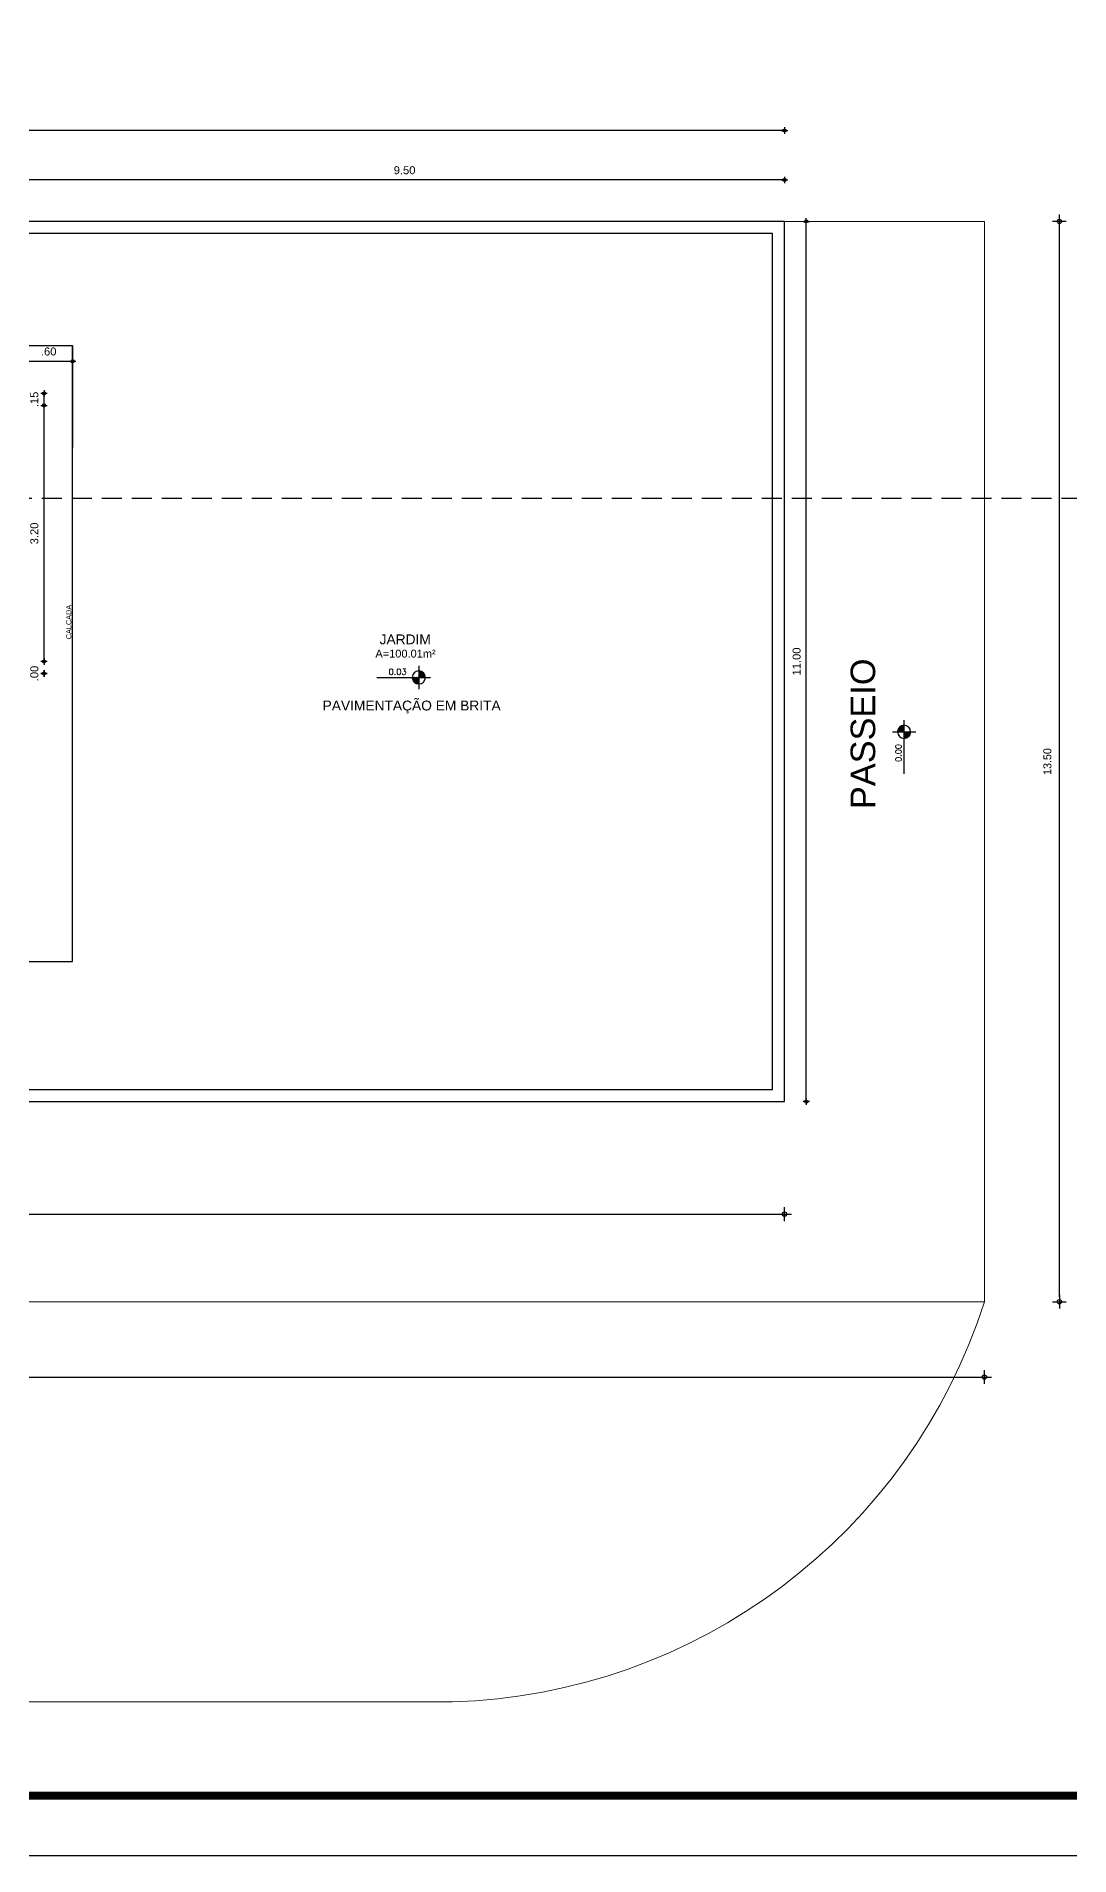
# Model space of a CAD drawing. Header units: millimetres. Extents: x 2426 to 2585, y 1215 to 1309.
# Drawn here: x 2452.65 to 2465.57, y 1264.55 to 1287.28 of the extents above; entities that cross this region are included whole.
import ezdxf

# ---------------------------------------------------------------- set-up
doc = ezdxf.new("R2010")
doc.units = ezdxf.units.MM
doc.linetypes.add('HIDDEN', pattern=[0.375, 0.25, -0.125])
for name, color, linetype in [('02', 2, 'Continuous'), ('A-PEN-B', 5, 'Continuous'), ('A-PEN-M', 6, 'Continuous'), ('COTAS', 7, 'Continuous'), ('TEXTO0', 7, 'Continuous'), ('TEXTO2', 3, 'Continuous'), ('TXT_0', 7, 'Continuous')]:
    doc.layers.add(name, color=color, linetype=linetype)
doc.styles.add('ADITIVOCAD', font='ROMANS.shx')
doc.styles.add('CARIMBO_DADOS', font='arial.ttf', dxfattribs={"height": 0.1})
doc.styles.add('SANSSERIF', font='sas_____.pfb', dxfattribs={"height": 1})
doc.dimstyles.new('COTAS_EXTERNAS', dxfattribs={"dimtxt": 0.1, "dimasz": 0.01, "dimexe": 0, "dimexo": 0, "dimgap": 0.07, "dimtad": 1, "dimzin": 5, "dimdsep": 46, "dimtxsty": 'CARIMBO_DADOS', "dimblk1": 'CIRCULOS', "dimblk2": 'CIRCULOS', "dimsah": 1, "dimcen": 0, "dimse1": 1, "dimse2": 1, "dimclrd": 8, "dimclre": 8, "dimclrt": 230, "dimadec": 0, "dimazin": 0, "dimtfac": 100, "dimtix": 1, "dimtmove": 2, "dimatfit": 3, "dimldrblk": 'CIRCULOS', "dimfxl": 0, "dimtolj": 1, "dimtzin": 5, "dimarcsym": 0})
doc.dimstyles.new('ESCALA50', dxfattribs={"dimtxt": 0.1, "dimasz": 0.06, "dimexe": 0.18, "dimexo": 0.06, "dimgap": 0.1, "dimtad": 1, "dimzin": 4, "dimdsep": 46, "dimtxsty": 'Standard', "dimblk1": 'BOLA', "dimblk2": 'BOLA', "dimsah": 1, "dimcen": -0.06, "dimse1": 1, "dimse2": 1, "dimclrd": 7, "dimclrt": 3, "dimadec": 0, "dimazin": 0, "dimtfac": 1, "dimtix": 1, "dimtmove": 0, "dimatfit": 3, "dimldrblk": 'BOLA', "dimfxl": 0, "dimtolj": 1, "dimtzin": 4, "dimarcsym": 0})

# ---------------------------------------------------------------- blocks, each defined once
blk = doc.blocks.new('CIRCULOS')
at = {"layer": 'A-PEN-M'}
for p, q in [((-4, 0), (4, 0)), ((0, 4), (0, -4))]:
    blk.add_line(p, q, dxfattribs=at)
for radius in [2, 1]:
    blk.add_circle((0, 0), radius, dxfattribs=at)
blk = doc.blocks.new('*D152')
at = {"layer": 'A-PEN-B', "color": 8, "lineweight": -2, "transparency": 16777216}
blk.add_line((2452.744, 1279.48), (2452.744, 1282.66), dxfattribs=at)
at = {"layer": 'Defpoints', "color": 0, "transparency": 16777216}
for p in [(2452.171, 1282.67), (2452.744, 1282.67), (2452.171, 1279.47)]:
    blk.add_point(p, dxfattribs=at)
at = {"layer": 'A-PEN-B', "color": 8, "lineweight": -2, "transparency": 16777216, "xscale": 0.01, "yscale": 0.01, "zscale": 0.01}
for p, rotation in [((2452.744, 1282.67), 90), ((2452.744, 1279.47), 270)]:
    blk.add_blockref('CIRCULOS', p, dxfattribs=dict(at, rotation=rotation))
at = {"layer": 'A-PEN-B', "color": 230, "transparency": 16777216, "insert": (2452.623, 1281.07), "char_height": 0.1, "attachment_point": 5, "rotation": 90, "style": 'CARIMBO_DADOS'}
blk.add_mtext('\\A1;3.20', dxfattribs=at)
blk = doc.blocks.new('*D153')
at = {"layer": 'A-PEN-B', "color": 8, "lineweight": -2, "transparency": 16777216}
blk.add_line((2462.275, 1273.98), (2462.275, 1284.96), dxfattribs=at)
at = {"layer": 'Defpoints', "color": 0, "transparency": 16777216}
for p in [(2460.731, 1284.97), (2462.275, 1284.97), (2460.731, 1273.97)]:
    blk.add_point(p, dxfattribs=at)
at = {"layer": 'A-PEN-B', "color": 8, "lineweight": -2, "transparency": 16777216, "xscale": 0.01, "yscale": 0.01, "zscale": 0.01}
for p, rotation in [((2462.275, 1284.97), 90), ((2462.275, 1273.97), 270)]:
    blk.add_blockref('CIRCULOS', p, dxfattribs=dict(at, rotation=rotation))
at = {"layer": 'A-PEN-B', "color": 230, "transparency": 16777216, "insert": (2462.154, 1279.47), "char_height": 0.1, "attachment_point": 5, "rotation": 90, "style": 'CARIMBO_DADOS'}
blk.add_mtext('\\A1;11.00', dxfattribs=at)
blk = doc.blocks.new('*D240')
at = {"layer": 'A-PEN-B', "color": 8, "lineweight": -2, "transparency": 16777216}
blk.add_line((2461.992, 1286.105), (2432.012, 1286.105), dxfattribs=at)
at = {"layer": 'Defpoints', "color": 0, "transparency": 16777216}
for p in [(2432.002, 1286.105), (2432.002, 1284.97), (2462.002, 1284.97)]:
    blk.add_point(p, dxfattribs=at)
at = {"layer": 'A-PEN-B', "color": 8, "lineweight": -2, "transparency": 16777216, "xscale": 0.01, "yscale": 0.01, "zscale": 0.01, "rotation": 180}
blk.add_blockref('CIRCULOS', (2432.002, 1286.105), dxfattribs=at)
at = {"layer": 'A-PEN-B', "color": 8, "lineweight": -2, "transparency": 16777216, "xscale": 0.01, "yscale": 0.01, "zscale": 0.01}
blk.add_blockref('CIRCULOS', (2462.002, 1286.105), dxfattribs=at)
at = {"layer": 'A-PEN-B', "color": 230, "transparency": 16777216, "insert": (2447.002, 1286.226), "char_height": 0.1, "attachment_point": 5, "style": 'CARIMBO_DADOS'}
blk.add_mtext('\\A1;30.00', dxfattribs=at)
blk = doc.blocks.new('*D158')
at = {"layer": 'A-PEN-M', "color": 8, "lineweight": -2, "transparency": 16777216}
blk.add_line((2461.992, 1285.487), (2452.512, 1285.487), dxfattribs=at)
at = {"layer": 'Defpoints', "color": 0, "transparency": 16777216}
for p in [(2452.502, 1285.487), (2462.002, 1284.97), (2452.502, 1279.996)]:
    blk.add_point(p, dxfattribs=at)
at = {"layer": 'A-PEN-M', "color": 8, "lineweight": -2, "transparency": 16777216, "xscale": 0.01, "yscale": 0.01, "zscale": 0.01, "rotation": 180}
blk.add_blockref('CIRCULOS', (2452.502, 1285.487), dxfattribs=at)
at = {"layer": 'A-PEN-M', "color": 8, "lineweight": -2, "transparency": 16777216, "xscale": 0.01, "yscale": 0.01, "zscale": 0.01}
blk.add_blockref('CIRCULOS', (2462.002, 1285.487), dxfattribs=at)
at = {"layer": 'A-PEN-M', "color": 230, "transparency": 16777216, "insert": (2457.252, 1285.608), "char_height": 0.1, "attachment_point": 5, "style": 'CARIMBO_DADOS'}
blk.add_mtext('\\A1;9.50', dxfattribs=at)
blk = doc.blocks.new('*D160')
at = {"layer": 'A-PEN-M', "color": 8, "lineweight": -2, "ltscale": 0.25, "transparency": 16777216}
for p, q in [((2452.744, 1282.83), (2452.744, 1282.84)), ((2452.744, 1282.67), (2452.744, 1282.82)), ((2452.744, 1282.66), (2452.744, 1282.65))]:
    blk.add_line(p, q, dxfattribs=at)
at = {"layer": 'Defpoints', "color": 0, "ltscale": 0.25, "transparency": 16777216}
for p in [(2452.171, 1282.82), (2452.744, 1282.82), (2452.171, 1282.67)]:
    blk.add_point(p, dxfattribs=at)
at = {"layer": 'A-PEN-M', "color": 8, "lineweight": -2, "ltscale": 0.25, "transparency": 16777216, "xscale": 0.01, "yscale": 0.01, "zscale": 0.01}
for p, rotation in [((2452.744, 1282.82), 270), ((2452.744, 1282.67), 90)]:
    blk.add_blockref('CIRCULOS', p, dxfattribs=dict(at, rotation=rotation))
at = {"layer": 'A-PEN-M', "color": 230, "ltscale": 0.25, "transparency": 16777216, "insert": (2452.623, 1282.745), "char_height": 0.1, "attachment_point": 5, "rotation": 90, "style": 'CARIMBO_DADOS'}
blk.add_mtext('\\A1;.15', dxfattribs=at)
blk = doc.blocks.new('Adc_nivelpl')
h = blk.add_hatch()
h.set_pattern_fill('_U', color=256, scale=0.005, angle=45, style=0, double=1)
h.set_pattern_definition([(45, (-5.8772514, -3.5161936), (-0.003535534, 0.003535534), []), (135, (-5.8772514, -3.5161936), (-0.003535534, -0.003535534), [])])
h.paths.add_polyline_path([(0.195, -0.087, 0.414214), (0.087, -0.195), (0.195, -0.195)])
h.paths.add_polyline_path([(0.195, -0.195), (0.195, -0.304, 0.414214), (0.304, -0.195)])
for p, q in [((0.195, 0), (0.195, -0.391)), ((0.896, -0.195), (0, -0.195))]:
    blk.add_line(p, q)
blk.add_circle((0.195, -0.195), 0.109)
at = {"flags": 8}
blk.add_attdef('NIVEL', (0.364, -0.15), '', height=0.1, dxfattribs=at)
blk = doc.blocks.new('*D171')
at = {"layer": 'A-PEN-M', "color": 8, "lineweight": -2, "ltscale": 0.25, "transparency": 16777216}
blk.add_line((2452.512, 1283.222), (2453.092, 1283.222), dxfattribs=at)
at = {"layer": 'Defpoints', "color": 0, "ltscale": 0.25, "transparency": 16777216}
for p in [(2453.102, 1283.222), (2453.102, 1282.829), (2452.502, 1282.229)]:
    blk.add_point(p, dxfattribs=at)
at = {"layer": 'A-PEN-M', "color": 8, "lineweight": -2, "ltscale": 0.25, "transparency": 16777216, "xscale": 0.01, "yscale": 0.01, "zscale": 0.01, "rotation": 180}
blk.add_blockref('CIRCULOS', (2452.502, 1283.222), dxfattribs=at)
at = {"layer": 'A-PEN-M', "color": 8, "lineweight": -2, "ltscale": 0.25, "transparency": 16777216, "xscale": 0.01, "yscale": 0.01, "zscale": 0.01}
blk.add_blockref('CIRCULOS', (2453.102, 1283.222), dxfattribs=at)
at = {"layer": 'A-PEN-M', "color": 230, "ltscale": 0.25, "transparency": 16777216, "insert": (2452.802, 1283.343), "char_height": 0.1, "attachment_point": 5, "style": 'CARIMBO_DADOS'}
blk.add_mtext('\\A1;.60', dxfattribs=at)
blk = doc.blocks.new('BOLA')
for p, q in [((-1.44, 0), (1.44, 0)), ((0, -1.44), (0, 1.44))]:
    blk.add_line(p, q)
blk.add_circle((0, 0), 0.452)
blk = doc.blocks.new('*D260')
at = {"layer": 'COTAS', "color": 7, "lineweight": -2, "transparency": 16777216}
blk.add_line((2465.439, 1271.53), (2465.439, 1284.91), dxfattribs=at)
at = {"layer": 'Defpoints', "color": 0, "transparency": 16777216}
for p in [(2464.502, 1284.97), (2465.439, 1284.97), (2464.502, 1271.47)]:
    blk.add_point(p, dxfattribs=at)
at = {"layer": 'COTAS', "color": 7, "lineweight": -2, "transparency": 16777216, "xscale": 0.06, "yscale": 0.06, "zscale": 0.06}
for p, rotation in [((2465.439, 1284.97), 90), ((2465.439, 1271.47), 270)]:
    blk.add_blockref('BOLA', p, dxfattribs=dict(at, rotation=rotation))
at = {"layer": 'COTAS', "color": 3, "lineweight": 30, "transparency": 16777216, "insert": (2465.289, 1278.22), "char_height": 0.1, "attachment_point": 5, "rotation": 90}
blk.add_mtext('\\A1;13.50', dxfattribs=at)
blk = doc.blocks.new('*D261')
at = {"layer": 'COTAS', "color": 7, "lineweight": -2, "transparency": 16777216}
blk.add_line((2432.062, 1272.564), (2461.942, 1272.564), dxfattribs=at)
at = {"layer": 'Defpoints', "color": 0, "transparency": 16777216}
for p in [(2462.002, 1273.97), (2432.002, 1272.446), (2462.002, 1272.564)]:
    blk.add_point(p, dxfattribs=at)
at = {"layer": 'COTAS', "color": 7, "lineweight": -2, "transparency": 16777216, "xscale": 0.06, "yscale": 0.06, "zscale": 0.06, "rotation": 180}
blk.add_blockref('BOLA', (2432.002, 1272.564), dxfattribs=at)
at = {"layer": 'COTAS', "color": 7, "lineweight": -2, "transparency": 16777216, "xscale": 0.06, "yscale": 0.06, "zscale": 0.06}
blk.add_blockref('BOLA', (2462.002, 1272.564), dxfattribs=at)
at = {"layer": 'COTAS', "color": 3, "lineweight": 30, "transparency": 16777216, "insert": (2447.002, 1272.714), "char_height": 0.1, "attachment_point": 5}
blk.add_mtext('\\A1;30.00', dxfattribs=at)
blk = doc.blocks.new('*D262')
at = {"layer": 'COTAS', "color": 7, "lineweight": -2, "transparency": 16777216}
blk.add_line((2432.062, 1270.529), (2464.442, 1270.529), dxfattribs=at)
at = {"layer": 'Defpoints', "color": 0, "transparency": 16777216}
for p in [(2432.002, 1271.47), (2464.502, 1271.47), (2464.502, 1270.529)]:
    blk.add_point(p, dxfattribs=at)
at = {"layer": 'COTAS', "color": 7, "lineweight": -2, "transparency": 16777216, "xscale": 0.06, "yscale": 0.06, "zscale": 0.06, "rotation": 180}
blk.add_blockref('BOLA', (2432.002, 1270.529), dxfattribs=at)
at = {"layer": 'COTAS', "color": 7, "lineweight": -2, "transparency": 16777216, "xscale": 0.06, "yscale": 0.06, "zscale": 0.06}
blk.add_blockref('BOLA', (2464.502, 1270.529), dxfattribs=at)
at = {"layer": 'COTAS', "color": 3, "lineweight": 30, "transparency": 16777216, "insert": (2448.252, 1270.679), "char_height": 0.1, "attachment_point": 5}
blk.add_mtext('\\A1;32.50', dxfattribs=at)
blk = doc.blocks.new('*D207')
at = {"layer": 'A-PEN-B', "color": 8, "lineweight": -2, "ltscale": 0.25, "transparency": 16777216}
for p, q in [((2452.744, 1279.33), (2452.744, 1279.34)), ((2452.744, 1279.31), (2452.744, 1279.3))]:
    blk.add_line(p, q, dxfattribs=at)
at = {"layer": 'Defpoints', "color": 0, "ltscale": 0.25, "transparency": 16777216}
for p in [(2452.502, 1279.32), (2452.502, 1279.32), (2452.744, 1279.32)]:
    blk.add_point(p, dxfattribs=at)
at = {"layer": 'A-PEN-B', "color": 8, "lineweight": -2, "ltscale": 0.25, "transparency": 16777216, "xscale": 0.01, "yscale": 0.01, "zscale": 0.01}
for rotation in [90, 270]:
    blk.add_blockref('CIRCULOS', (2452.744, 1279.32), dxfattribs=dict(at, rotation=rotation))
at = {"layer": 'A-PEN-B', "color": 230, "ltscale": 0.25, "transparency": 16777216, "insert": (2452.623, 1279.32), "char_height": 0.1, "attachment_point": 5, "rotation": 90, "style": 'CARIMBO_DADOS'}
blk.add_mtext('\\A1;.00', dxfattribs=at)

msp = doc.modelspace()

# ---------------------------------------------------------------- linework, layer by layer
at = {"layer": '02', "color": 0, "lineweight": 5}
for p, q in [((2464.502, 1284.97), (2462.002, 1284.97)), ((2464.502, 1271.47), (2464.502, 1284.97)), ((2446.002, 1271.47), (2464.502, 1271.47)), ((2446.002, 1266.47), (2457.852, 1266.47))]:
    msp.add_line(p, q, dxfattribs=at)
at = {"layer": '02', "color": 0, "linetype": 'HIDDEN', "lineweight": 30}
msp.add_line((2466.092, 1281.508), (2444.277, 1281.508), dxfattribs=at)
at = {"layer": '02', "color": 0, "lineweight": 5}
msp.add_arc((2457.643, 1273.67), 7.203, 271.6616, 342.216, dxfattribs=at)
at = {"layer": 'A-PEN-B'}
for p, q in [((2462.002, 1284.97), (2432.002, 1284.97)), ((2462.002, 1273.97), (2462.002, 1284.97)), ((2461.852, 1284.82), (2432.152, 1284.82)), ((2461.852, 1274.12), (2461.852, 1284.82)), ((2432.002, 1273.97), (2462.002, 1273.97)), ((2432.152, 1274.12), (2461.852, 1274.12))]:
    msp.add_line(p, q, dxfattribs=at)
at = {"layer": 'A-PEN-B', "color": 253}
for points in [[(2440.952, 1283.42), (2453.102, 1283.42), (2453.102, 1282.145)], [(2442.702, 1275.72), (2453.102, 1275.72), (2453.102, 1283.42)]]:
    msp.add_lwpolyline(points, dxfattribs=at)
at = {"layer": 'TEXTO0', "linetype": 'ByBlock'}
msp.add_lwpolyline([(2428.712, 1264.548), (2489.912, 1264.548), (2489.912, 1309.098), (2428.712, 1309.098)], close=True, dxfattribs=at)
at = {"layer": 'TEXTO0', "linetype": 'ByBlock', "const_width": 0.1}
msp.add_lwpolyline([(2429.462, 1265.298), (2489.162, 1265.298), (2489.162, 1308.348), (2429.462, 1308.348)], close=True, dxfattribs=at)

# ---------------------------------------------------------------- block references
at = {"layer": 'TXT_0'}
ref = msp.add_blockref('Adc_nivelpl', (2457.576, 1279.417), dxfattribs=dict(at, xscale=-0.75, yscale=0.75, zscale=0.75))
ref.add_attrib('NIVEL', '0.03', (2457.052, 1279.304), dxfattribs={"height": 0.075, "style": 'ADITIVOCAD', "flags": 8})
ref = msp.add_blockref('Adc_nivelpl', (2463.351, 1278.737), dxfattribs=dict(at, xscale=-0.75, yscale=0.75, zscale=0.75, rotation=90))
ref.add_attrib('NIVEL', '0.00', (2463.464, 1278.214), dxfattribs={"height": 0.075, "rotation": 90, "style": 'ADITIVOCAD', "flags": 8})

# ---------------------------------------------------------------- texts
at = {"layer": 'TEXTO2', "color": 253, "style": 'SANSSERIF'}
msp.add_text('CALÇADA', height=0.0652, rotation=90, dxfattribs=at).set_placement((2453.086, 1279.748))
at = {"layer": 'TEXTO2', "style": 'SANSSERIF'}
for s, height, p in [('JARDIM', 0.1231, (2456.94, 1279.685)), ('PAVIMENTAÇÃO EM BRITA', 0.12312, (2456.227, 1278.858))]:
    msp.add_text(s, height=height, dxfattribs=at).set_placement(p)
at = {"layer": 'TEXTO2', "color": 0, "lineweight": 15, "style": 'SANSSERIF'}
msp.add_text('PASSEIO', height=0.3068, rotation=90, dxfattribs=at).set_placement((2463.136, 1277.626))
at = {"layer": 'TXT_0', "style": 'SANSSERIF'}
msp.add_text('A=100.01m²', height=0.0985, dxfattribs=at).set_placement((2456.887, 1279.519))

# ---------------------------------------------------------------- dimensions: what is measured, and where the dimension line sits
at = {"layer": 'A-PEN-B'}
for base, p1, p2, angle, picture, middle in [((2432.002, 1286.105), (2462.002, 1284.97), (2432.002, 1284.97), 180, '*D240', (2447.002, 1286.226)), ((2462.275, 1284.97), (2460.731, 1273.97), (2460.731, 1284.97), 90, '*D153', (2462.154, 1279.47)), ((2452.744, 1282.67), (2452.171, 1279.47), (2452.171, 1282.67), 90, '*D152', (2452.623, 1281.07))]:
    dim = msp.add_linear_dim(base=base, p1=p1, p2=p2, angle=angle, dimstyle='COTAS_EXTERNAS', override={"dimfxl": 0}, dxfattribs=at)
    dim.commit()
    dim.dimension.update_dxf_attribs({"geometry": picture, "text_midpoint": middle})
at = {"layer": 'A-PEN-B', "color": 6, "ltscale": 0.25}
dim = msp.add_linear_dim(base=(2452.743649464, 1279.32000312), p1=(2452.501606418, 1279.32000312), p2=(2452.501606418, 1279.32000312), angle=90, dimstyle='COTAS_EXTERNAS', override={"dimfxl": 0}, dxfattribs=at)
dim.commit()
dim.dimension.update_dxf_attribs({"geometry": '*D207', "text_midpoint": (2452.622592165, 1279.32000312)})
at = {"layer": 'A-PEN-M'}
dim = msp.add_linear_dim(base=(2452.502, 1285.487), p1=(2462.002, 1284.97), p2=(2452.502, 1279.996), angle=180, dimstyle='COTAS_EXTERNAS', override={"dimfxl": 0}, dxfattribs=at)
dim.commit()
dim.dimension.update_dxf_attribs({"geometry": '*D158', "text_midpoint": (2457.252, 1285.608)})
at = {"layer": 'A-PEN-M', "color": 3, "ltscale": 0.25}
for base, p1, p2, angle, picture, middle in [((2453.102, 1283.222), (2452.502, 1282.229), (2453.102, 1282.829), 180, '*D171', (2452.802, 1283.343)), ((2452.744, 1282.82), (2452.171, 1282.67), (2452.171, 1282.82), 90, '*D160', (2452.623, 1282.745))]:
    dim = msp.add_linear_dim(base=base, p1=p1, p2=p2, angle=angle, dimstyle='COTAS_EXTERNAS', override={"dimfxl": 0}, dxfattribs=at)
    dim.commit()
    dim.dimension.update_dxf_attribs({"geometry": picture, "text_midpoint": middle})
at = {"layer": 'COTAS', "color": 0, "lineweight": 30}
for base, p1, p2, angle, picture, middle in [((2465.439, 1284.97), (2464.502, 1271.47), (2464.502, 1284.97), 90, '*D260', (2465.289, 1278.22)), ((2462.002, 1272.564), (2432.002, 1272.446), (2462.002, 1273.97), 180, '*D261', (2447.002, 1272.714)), ((2464.502, 1270.529), (2432.002, 1271.47), (2464.502, 1271.47), 180, '*D262', (2448.252, 1270.679))]:
    dim = msp.add_linear_dim(base=base, p1=p1, p2=p2, angle=angle, dimstyle='ESCALA50', override={"dimfxl": 0.18}, dxfattribs=at)
    dim.commit()
    dim.dimension.update_dxf_attribs({"geometry": picture, "text_midpoint": middle})

doc.saveas('drawing.dxf')
